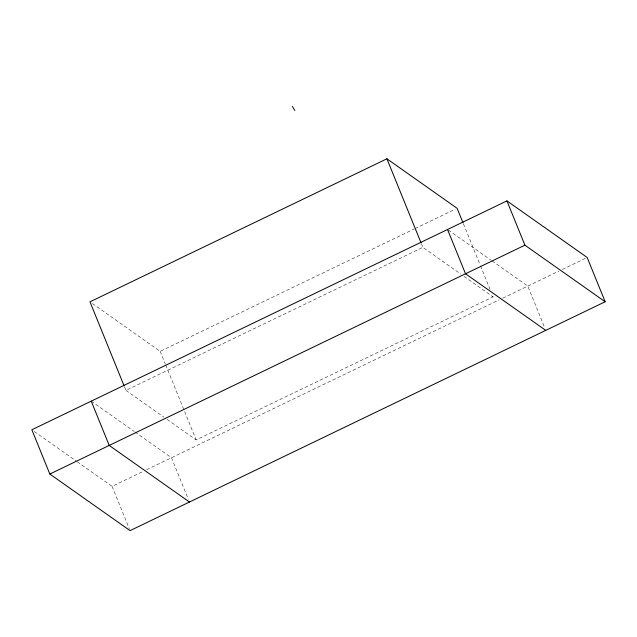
<?xml version="1.0" encoding="UTF-8"?>
<svg xmlns="http://www.w3.org/2000/svg" width="637" height="637" viewBox="0 0 637 637"><rect width="100%" height="100%" fill="white"/><g stroke="black" fill="none" stroke-linecap="round" stroke-linejoin="round"><path stroke-width="0.48" stroke-dasharray="3.19 2.39" d="M92.405 303.546L160.198 351.353L414.193 228.994M415.085 228.564L455.336 209.175M124.462 386.739L125.943 390.385L422.864 247.347L460.798 274.093M167.101 419.417L196.156 439.904L493.078 296.866L492.337 295.035M77.244 461.777L112.096 486.357L143.118 471.412M146.661 469.708L499.137 299.9M502.72 298.172L558.808 271.147M562.352 269.443L585.403 258.343M448.352 230.076L491.31 260.374M492.122 260.947L527.786 286.093L544.667 327.657M464.023 276.37L493.078 296.866M125.943 390.385L163.876 417.139M91.234 401.159L134.192 431.456M135.004 432.021L171.48 457.748L188.361 499.312M34.279 431.48L76.432 461.204M463.425 223.834L480.107 264.912M480.473 265.828L490.116 289.556M421.383 243.692L422.864 247.347M160.198 351.353L165.389 364.133M165.763 365.049L196.156 439.904M112.096 486.357L129.343 528.821"/><path stroke-width="0.96" d="M463.051 222.918L457.119 208.315L386.906 158.796L89.984 301.842L124.088 385.823M506.925 200.894L31.85 429.768L49.829 474.039L130.075 530.629L605.15 301.763L587.171 257.483L506.925 200.894L524.904 245.173L605.15 301.763M49.829 474.039L524.904 245.173M545.766 330.372L465.52 273.783L447.54 229.503M189.46 502.02L109.214 445.43L91.234 401.159M292.359 106.371L294.851 110.512M386.906 158.796L421.009 242.785"/></g></svg>
